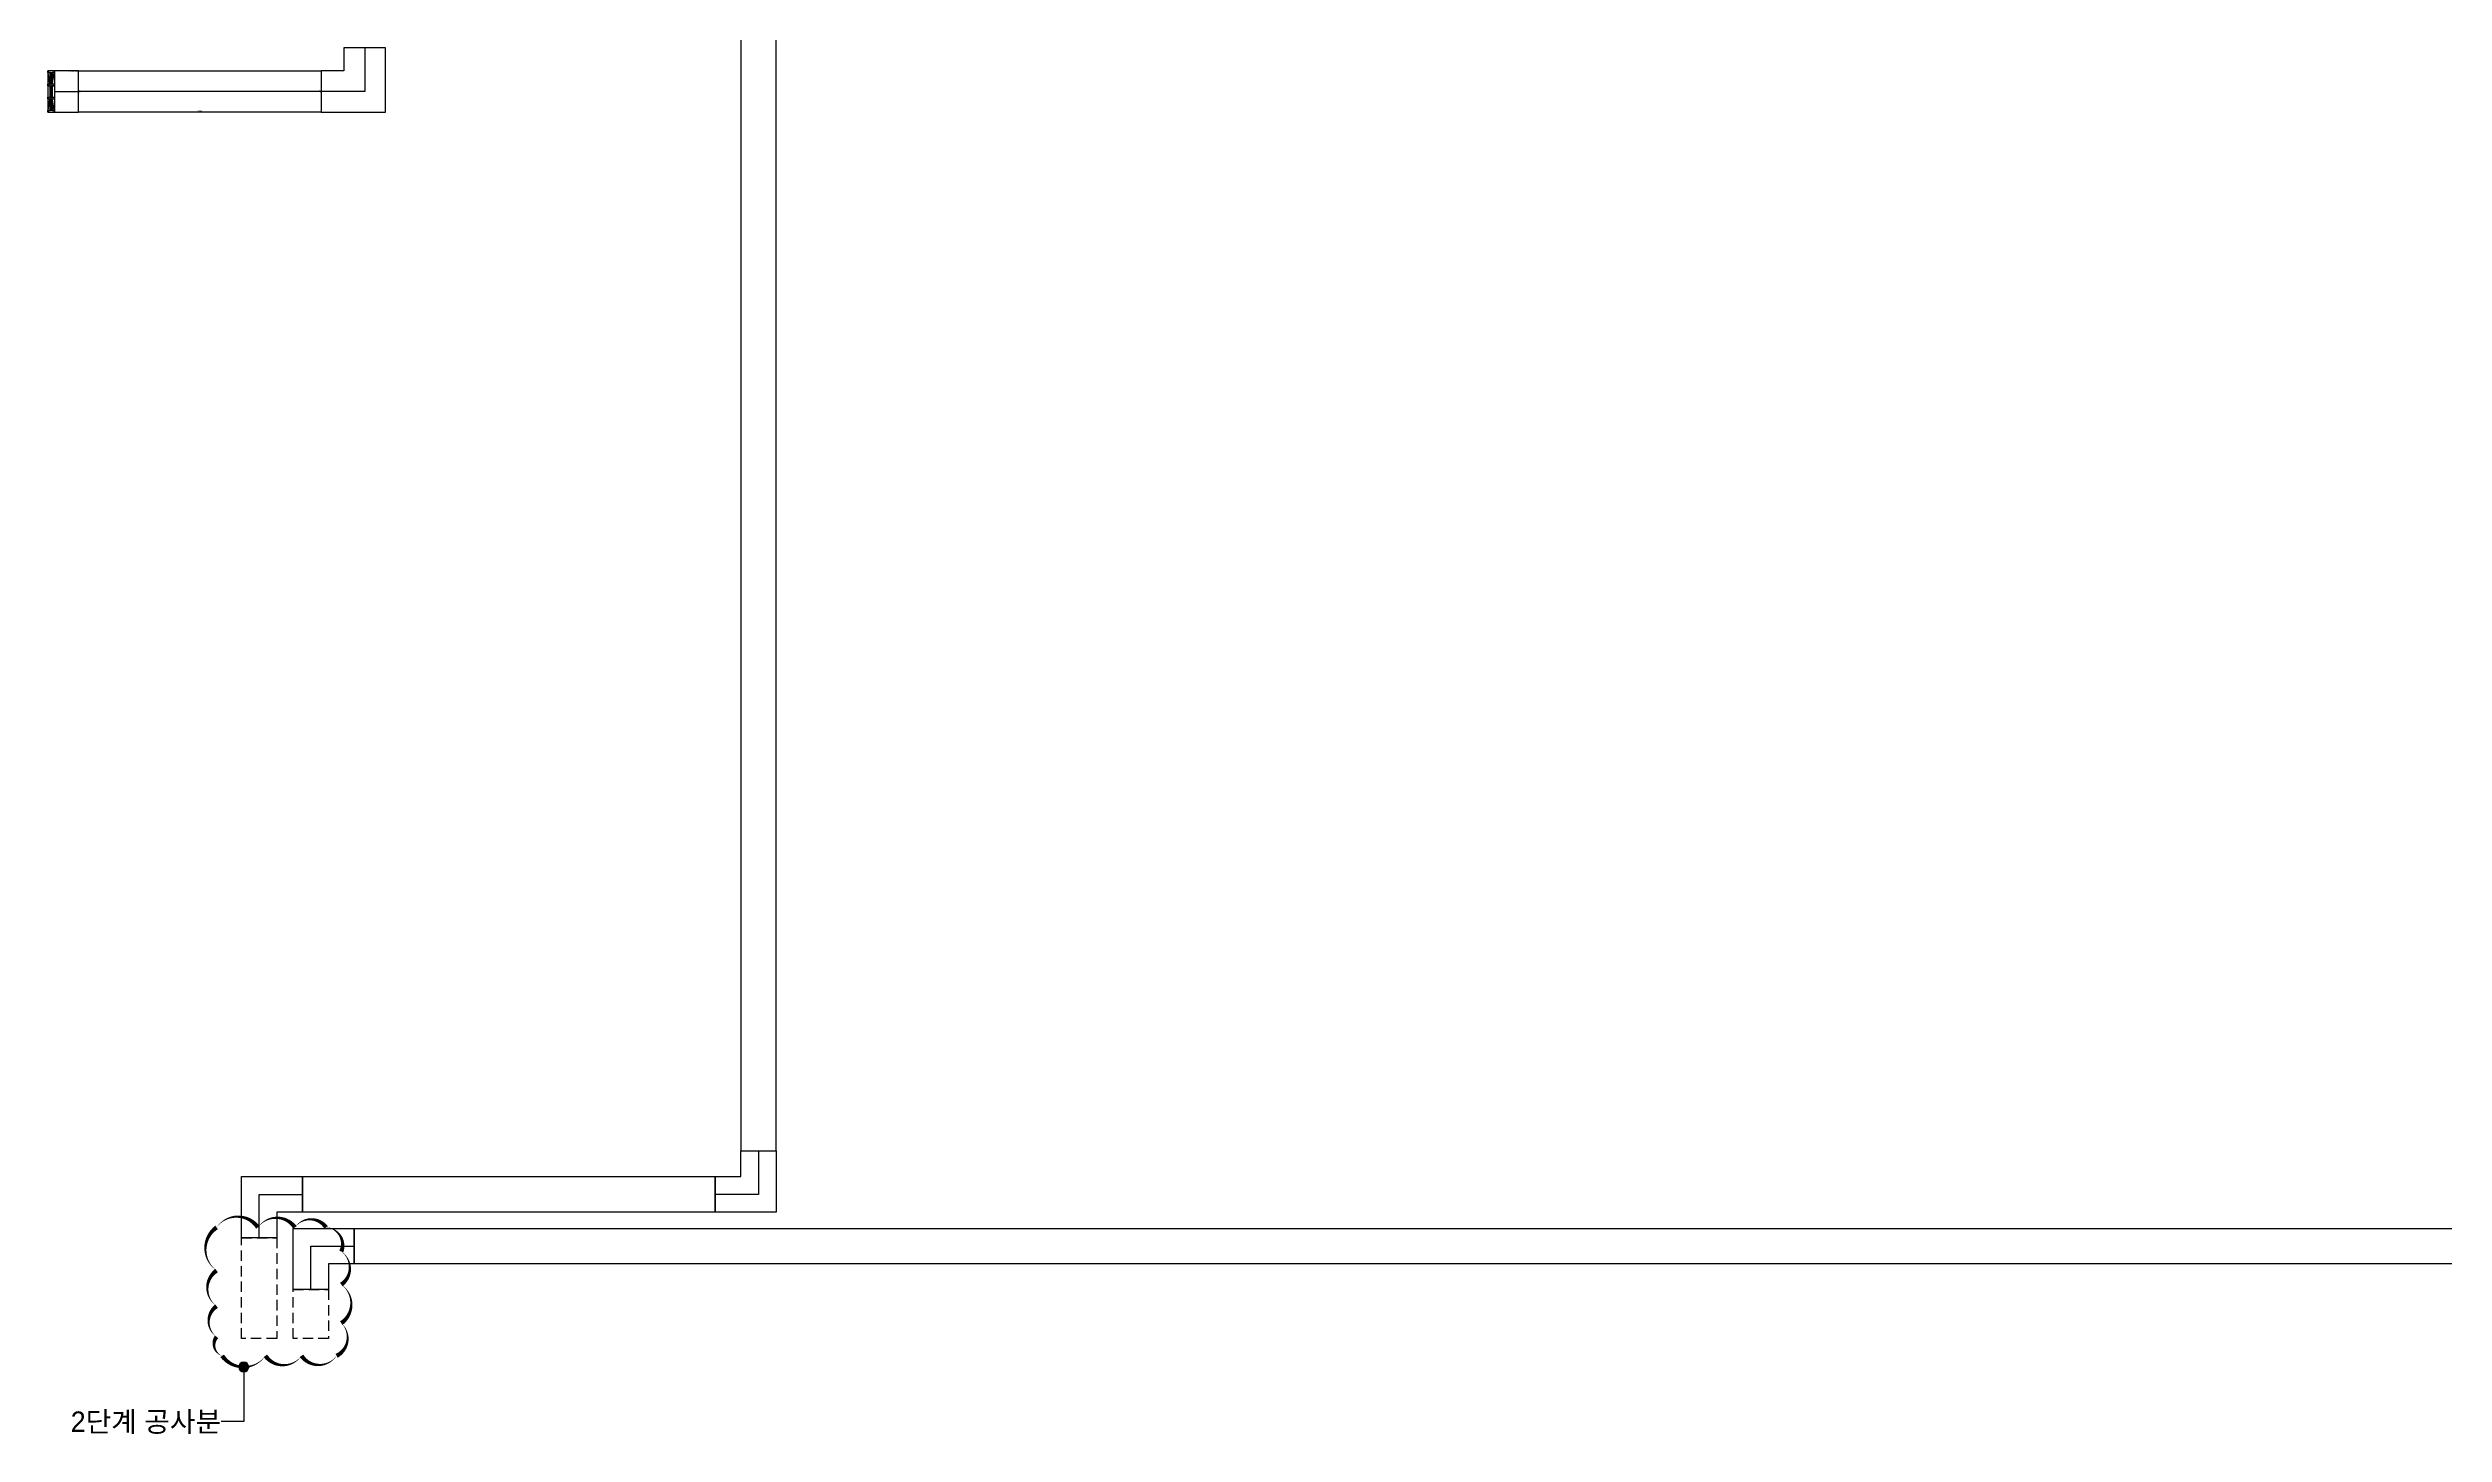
# Model space of a CAD drawing. Header units: millimetres. Extents: x 28486 to 374549, y -351975 to 868946.
# Drawn here: x 93904 to 137914, y -281647 to -256195 of the extents above; entities that cross this region are included whole.
import ezdxf
from ezdxf.enums import TextEntityAlignment as Align

# ---------------------------------------------------------------- set-up
doc = ezdxf.new("R2010")
doc.units = ezdxf.units.MM
doc.header["$LTSCALE"] = 150
doc.linetypes.add('DASHED2', pattern=[9.525, 6.35, -3.175])
doc.layers.get('Defpoints').update_dxf_attribs({"color": 150})
for name, color, linetype in [('-----27 Bus Duct_HV_6.6kV (추후 증설용)', 150, 'Continuous'), ('-----27 Bus Duct_LV_380-220V_LOAD BANK', 7, 'Continuous'), ('-----29 주기', 1, 'Continuous'), ('-----99 Cable Schedule', 2, 'Continuous')]:
    doc.layers.add(name, color=color, linetype=linetype)
doc.styles.add('ELEC', font='')
doc.styles.get("Standard").update_dxf_attribs({"font": ''})
doc.styles.get('ELEC').set_extended_font_data('Dotum')
doc.styles.get('Standard').set_extended_font_data('Dotum')
doc.dimstyles.new('전기통신참고용-치수', dxfattribs={"dimscale": 15, "dimtxt": 2, "dimasz": 0, "dimexe": 0, "dimexo": 0, "dimgap": 0.4, "dimtad": 4, "dimdec": 0, "dimzin": 0, "dimdsep": 46, "dimtxsty": 'Standard', "dimblk": 'NONE', "dimcen": 0, "dimse1": 1, "dimse2": 1, "dimsd1": 1, "dimsd2": 1, "dimclrd": 8, "dimclre": 8, "dimclrt": 8, "dimadec": 0, "dimazin": 0, "dimtfac": 1, "dimtdec": 0, "dimtix": 1, "dimtmove": 2, "dimatfit": 0, "dimldrblk": 'NONE', "dimfxl": 2, "dimtolj": 1, "dimtzin": 0, "dimarcsym": 0})

# ---------------------------------------------------------------- blocks, each defined once
blk = doc.blocks.new('*U15')
at = {"color": 0}
blk.add_lwpolyline([(-382, -382), (800, -382), (800, 382), (382, 382), (382, 800), (-382, 800)], close=True, dxfattribs=at)
at = {"color": 1}
blk.add_lwpolyline([(800, 0), (0, 0), (0, 800)], dxfattribs=at)
at = {"color": 0, "style": 'ELEC'}
blk.add_text('BD ELBOW(HORIZ)-AL 6300A', height=10, dxfattribs=at).set_placement((-377, -372), align=Align.MIDDLE_LEFT)
blk = doc.blocks.new('*D2156')
at = {"layer": 'Defpoints', "color": 0, "transparency": 16777216}
for p in [(0, 17156), (764, 17156), (764, 17156)]:
    blk.add_point(p, dxfattribs=at)
at = {"color": 0, "transparency": 16777216, "insert": (382, 17135), "char_height": 30, "attachment_point": 5}
blk.add_mtext('\\A1;{\\C0;764}', dxfattribs=at)
blk = doc.blocks.new('_None')
blk = doc.blocks.new('*D2157')
at = {"layer": 'Defpoints', "color": 0, "transparency": 16777216}
for p in [(764, 17156), (764, 17156), (764, 12698)]:
    blk.add_point(p, dxfattribs=at)
at = {"color": 0, "transparency": 16777216, "insert": (743, 14927), "char_height": 30, "attachment_point": 5, "rotation": 90}
blk.add_mtext('\\A1;{\\C0;4458}', dxfattribs=at)
blk = doc.blocks.new('*D2158')
at = {"layer": 'Defpoints', "color": 0, "transparency": 16777216}
for p in [(0, 12698), (764, 12698), (764, 12698)]:
    blk.add_point(p, dxfattribs=at)
at = {"color": 0, "transparency": 16777216, "insert": (382, 12719), "char_height": 30, "attachment_point": 5}
blk.add_mtext('\\A1;{\\C0;764}', dxfattribs=at)
blk = doc.blocks.new('A$C299894f3')
at = {"layer": '-----27 Bus Duct_HV_6.6kV (추후 증설용)'}
for p, q in [((472, 650, 0), (472, 1122, 0)), ((472, 1122, 0), (1122, 1122, 0)), ((797, 1122, 0), (797, 325, 0)), ((1122, 1122, 0), (1122, 0, 0)), ((0, 0, 0), (0, 650, 0)), ((0, 650, 0), (472, 650, 0)), ((797, 325, 0), (0, 325, 0)), ((1122, 0, 0), (0, 0, 0))]:
    blk.add_line(p, q, dxfattribs=at)
blk = doc.blocks.new('A$C9a0ab699')
h = blk.add_hatch(color=0)
edge = h.paths.add_edge_path()
edge.add_arc((0, 0), 64, 720, 1080, ccw=False)
at = {"color": 0}
blk.add_circle((0, 0), 64, dxfattribs=at)
blk = doc.blocks.new('*U7')
at = {"color": 1}
for p, q in [((340, 382), (220, -382)), ((220, 382), (340, -382))]:
    blk.add_line(p, q, dxfattribs=at)
at = {"color": 0}
blk.add_lwpolyline([(-220, -382), (220, -382), (220, 382), (-220, 382)], close=True, dxfattribs=at)
at = {"color": 1}
blk.add_lwpolyline([(220, 0), (-220, 0)], dxfattribs=at)
at = {"color": 0}
blk.add_lwpolyline([(220, -382), (340, -382), (340, 382), (220, 382)], dxfattribs=at)
at = {"color": 1}
for points in [[(220, 136, -0.41421356), (222, 138), (262.8, 138, 0.41421356), (263.8, 139), (263.8, 349, 0.41421356), (262.8, 350), (222, 350, -0.41421356), (220, 352), (220, 382, -0.41421356), (221, 381), (221, 352, 0.41421356), (222, 351), (338, 351, 0.41421356), (339, 352), (339, 381, -0.41421356), (340, 382), (340, 352, -0.41421356), (338, 350), (297.2, 350, 0.41421356), (296.2, 349), (296.2, 139, 0.41421356), (297.2, 138), (338, 138, -0.41421356), (340, 136), (340, 124, -0.41421356), (339, 125), (339, 136, 0.41421356), (338, 137), (222, 137, 0.41421356), (221, 136), (221, 125, -0.41421356), (220, 124), (220, 124), (220, 124), (220, 124)], [(220, -108, -0.41421356), (222, -106), (262.8, -106, 0.41421356), (263.8, -105), (263.8, 105, 0.41421356), (262.8, 106), (222, 106, -0.41421356), (220, 108), (220, 122, -0.41421356), (221, 121), (221, 108, 0.41421356), (222, 107), (338, 107, 0.41421356), (339, 108), (339, 121, -0.41421356), (340, 122), (340, 108, -0.41421356), (338, 106), (297.2, 106, 0.41421356), (296.2, 105), (296.2, -105, 0.41421356), (297.2, -106), (338, -106, -0.41421356), (340, -108), (340, -121, -0.41421356), (339, -120), (339, -108, 0.41421356), (338, -107), (222, -107, 0.41421356), (221, -108), (221, -120, -0.41421356), (220, -121), (220, -121), (220, -121), (220, -121)], [(264.8, 139), (264.8, 349, -0.41421356), (265.8, 350), (294.2, 350, -0.41421356), (295.2, 349), (295.2, 139, -0.41421356), (294.2, 138), (265.8, 138, -0.41421356)], [(264.8, -105), (264.8, 105, -0.41421356), (265.8, 106), (294.2, 106, -0.41421356), (295.2, 105), (295.2, -105, -0.41421356), (294.2, -106), (265.8, -106, -0.41421356)], [(265.8, 140), (265.8, 348, -0.41421356), (266.8, 349), (271.15, 349, -0.41421356), (272.15, 348), (272.15, 140, -0.41421356), (271.15, 139), (266.8, 139, -0.41421356)], [(265.8, -104), (265.8, 104, -0.41421356), (266.8, 105), (271.15, 105, -0.41421356), (272.15, 104), (272.15, -104, -0.41421356), (271.15, -105), (266.8, -105, -0.41421356)], [(273.15, 140), (273.15, 348, -0.41421356), (274.15, 349), (278.5, 349, -0.41421356), (279.5, 348), (279.5, 140, -0.41421356), (278.5, 139), (274.15, 139, -0.41421356)], [(273.15, -104), (273.15, 104, -0.41421356), (274.15, 105), (278.5, 105, -0.41421356), (279.5, 104), (279.5, -104, -0.41421356), (278.5, -105), (274.15, -105, -0.41421356)], [(280.5, 140), (280.5, 348, -0.41421356), (281.5, 349), (285.85, 349, -0.41421356), (286.85, 348), (286.85, 140, -0.41421356), (285.85, 139), (281.5, 139, -0.41421356)], [(280.5, -104), (280.5, 104, -0.41421356), (281.5, 105), (285.85, 105, -0.41421356), (286.85, 104), (286.85, -104, -0.41421356), (285.85, -105), (281.5, -105, -0.41421356)], [(287.85, 140), (287.85, 348, -0.41421356), (288.85, 349), (293.2, 349, -0.41421356), (294.2, 348), (294.2, 140, -0.41421356), (293.2, 139), (288.85, 139, -0.41421356)], [(287.85, -104), (287.85, 104, -0.41421356), (288.85, 105), (293.2, 105, -0.41421356), (294.2, 104), (294.2, -104, -0.41421356), (293.2, -105), (288.85, -105, -0.41421356)], [(220, -352, -0.41421356), (222, -350), (262.8, -350, 0.41421356), (263.8, -349), (263.8, -139, 0.41421356), (262.8, -138), (222, -138, -0.41421356), (220, -136), (220, -123, -0.41421356), (221, -124), (221, -136, 0.41421356), (222, -137), (338, -137, 0.41421356), (339, -136), (339, -124, -0.41421356), (340, -123), (340, -136, -0.41421356), (338, -138), (297.2, -138, 0.41421356), (296.2, -139), (296.2, -349, 0.41421356), (297.2, -350), (338, -350, -0.41421356), (340, -352), (340, -382, -0.41421356), (339, -381), (339, -352, 0.41421356), (338, -351), (222, -351, 0.41421356), (221, -352), (221, -381, -0.41421356), (220, -382), (220, -382), (220, -382), (220, -382)], [(264.8, -349), (264.8, -139, -0.41421356), (265.8, -138), (294.2, -138, -0.41421356), (295.2, -139), (295.2, -349, -0.41421356), (294.2, -350), (265.8, -350, -0.41421356)], [(265.8, -348), (265.8, -140, -0.41421356), (266.8, -139), (271.15, -139, -0.41421356), (272.15, -140), (272.15, -348, -0.41421356), (271.15, -349), (266.8, -349, -0.41421356)], [(273.15, -348), (273.15, -140, -0.41421356), (274.15, -139), (278.5, -139, -0.41421356), (279.5, -140), (279.5, -348, -0.41421356), (278.5, -349), (274.15, -349, -0.41421356)], [(280.5, -348), (280.5, -140, -0.41421356), (281.5, -139), (285.85, -139, -0.41421356), (286.85, -140), (286.85, -348, -0.41421356), (285.85, -349), (281.5, -349, -0.41421356)], [(287.85, -348), (287.85, -140, -0.41421356), (288.85, -139), (293.2, -139, -0.41421356), (294.2, -140), (294.2, -348, -0.41421356), (293.2, -349), (288.85, -349, -0.41421356)]]:
    blk.add_lwpolyline(points, format="xyb", close=True, dxfattribs=at)
at = {"color": 0, "style": 'ELEC'}
blk.add_text('BD ELBOW(VERT)-AL 6300A', height=10, dxfattribs=at).set_placement((-215, -372), align=Align.MIDDLE_LEFT)
blk = doc.blocks.new('*U2155')
at = {"color": 1}
blk.add_line((382, 17156), (382, 12698), dxfattribs=at)
at = {"color": 0}
blk.add_lwpolyline([(764, 12698), (0, 12698), (0, 17156), (764, 17156)], close=True, dxfattribs=at)
for base, p1, p2, override, picture, middle in [((764, 17156), (0, 17156), (764, 17156), {"dimtxsty": 'Standard', "dimclrd": 0, "dimclre": 0, "dimclrt": 0}, '*D2156', (382, 17134.9)), ((764, 12698), (0, 12698), (764, 12698), {"dimtad": 1, "dimtxsty": 'Standard', "dimclrd": 0, "dimclre": 0, "dimclrt": 0}, '*D2158', (382, 12719))]:
    dim = blk.add_linear_dim(base=base, p1=p1, p2=p2, text='{\\C0;<>}', dimstyle='전기통신참고용-치수', override=override, dxfattribs=at)
    dim.commit()
    dim.dimension.update_dxf_attribs({"geometry": picture, "text_midpoint": middle})
dim = blk.add_linear_dim(base=(764, 17156), p1=(764, 12698), p2=(764, 17156), angle=90, text='{\\C0;<>}', dimstyle='전기통신참고용-치수', override={"dimtad": 1, "dimtxsty": 'Standard', "dimclrd": 0, "dimclre": 0, "dimclrt": 0}, dxfattribs=at)
dim.commit()
dim.dimension.update_dxf_attribs({"geometry": '*D2157', "text_midpoint": (743, 14927)})

msp = doc.modelspace()

# ---------------------------------------------------------------- linework, layer by layer
at = {"layer": '-----27 Bus Duct_HV_6.6kV (추후 증설용)', "linetype": 'DASHED2', "ltscale": 0.2}
for p, q in [((97459, -279895), (97459, -278042)), ((97459, -278042), (98109, -278042)), ((98109, -278042), (98109, -279895)), ((98409, -279895), (98409, -278992)), ((98409, -278992), (99059, -278992)), ((99059, -278992), (99059, -279895)), ((98109, -279895), (97459, -279895)), ((99059, -279895), (98409, -279895))]:
    msp.add_line(p, q, dxfattribs=at)
at = {"layer": '-----27 Bus Duct_HV_6.6kV (추후 증설용)'}
msp.add_lwpolyline([(107279, -251492), (106629, -251492), (106629, -276448), (107279, -276448)], close=True, dxfattribs=at)
at = {"layer": '-----27 Bus Duct_HV_6.6kV (추후 증설용)', "elevation": 0}
for points in [[(98581, -277570), (98581, -276920), (106157, -276920), (106157, -277570)], [(99531, -278520), (99531, -277870), (150457, -277870), (150457, -278520)]]:
    msp.add_lwpolyline(points, close=True, dxfattribs=at)
at = {"layer": '-----29 주기'}
msp.add_lwpolyline([(97002, -277852, 0, 80, -0.520567), (97761, -277852, 0, 80, -0.520567), (98440, -277852, 0, 80, -0.520567), (99013, -277852, 0, 80, -0.520567), (99292, -278295, 0, 80, -0.520567), (99292, -278902, 0, 80, -0.520567), (99292, -279610, 0, 80, -0.520567), (99206, -280210, 0, 80, -0.520567), (98560, -280210, 0, 80, -0.520567), (97898, -280210, 0, 80, -0.520567), (97104, -280210, 0, 80, -0.520567), (97002, -279862, 0, 80, -0.520567), (97002, -279298, 0, 80, -0.520567), (97002, -278644, 0, 80, -0.520567)], format="xyseb", close=True, dxfattribs=at)
at = {"layer": '-----99 Cable Schedule', "color": 1}
msp.add_lwpolyline([(97501, -280416), (97501, -281416), (97085, -281416)], dxfattribs=at)

# ---------------------------------------------------------------- block references
at = {"layer": '-----27 Bus Duct_HV_6.6kV (추후 증설용)'}
msp.add_blockref('A$C299894f3', (106157, -277570, 0), dxfattribs=at)
at = {"layer": '-----27 Bus Duct_HV_6.6kV (추후 증설용)', "rotation": 180}
for p in [(98581, -276920, 0), (99531, -277870, 0)]:
    msp.add_blockref('A$C299894f3', p, dxfattribs=at)
at = {"layer": '-----27 Bus Duct_LV_380-220V_LOAD BANK'}
for name, p, rotation in [('*U15', (99722, -256995), 89.99999999999999), ('*U7', (94244, -256995), 180), ('*U2155', (81766, -256613), 270)]:
    msp.add_blockref(name, p, dxfattribs=dict(at, rotation=rotation))
at = {"layer": '-----99 Cable Schedule', "color": 1, "xscale": -1.40625, "yscale": 1.40625, "zscale": 1.40625, "rotation": 90}
msp.add_blockref('A$C9a0ab699', (97501, -280416), dxfattribs=at)

# ---------------------------------------------------------------- texts
at = {"layer": '-----29 주기', "style": 'ELEC'}
msp.add_text('2단계 공사분', height=375, dxfattribs=at).set_placement((97085, -281419), align=Align.MIDDLE_RIGHT)

doc.saveas('drawing.dxf')
